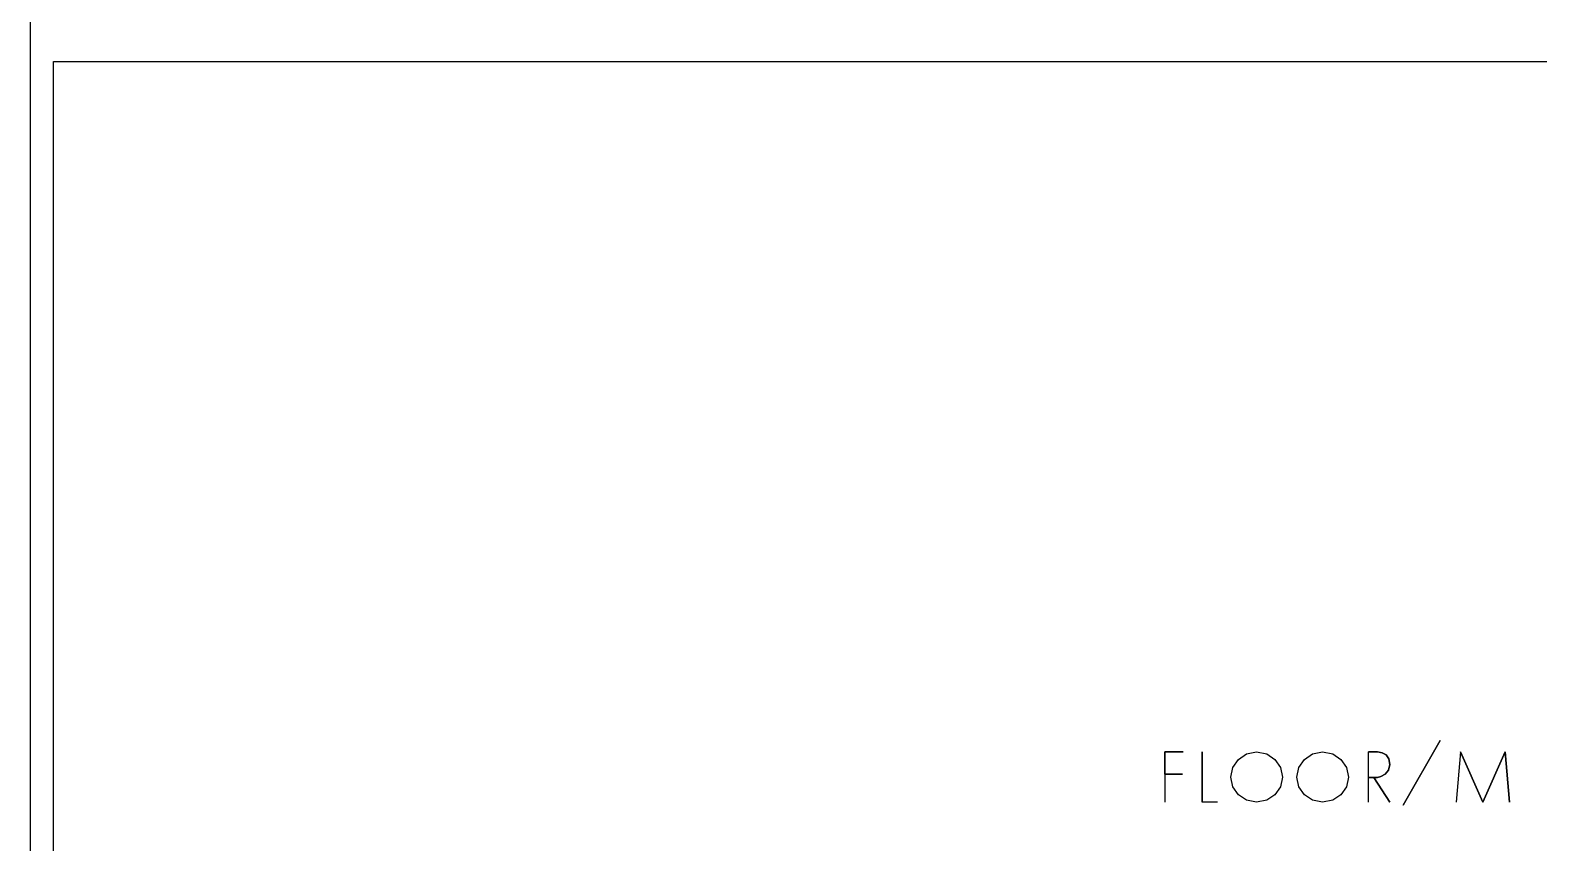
# Model space of a CAD drawing. Extents: x -3500 to 300, y -1049 to 1500.
# Drawn here: x -2200 to -1583, y -716 to -384 of the extents above; entities that cross this region are included whole.
import ezdxf

# ---------------------------------------------------------------- set-up
doc = ezdxf.new("R2010")
doc.units = 0
for name, color, linetype in [('OUTLINES', 7, 'CONTINUOUS'), ('SHEETS', 7, 'CONTINUOUS'), ('TAGS', 7, 'CONTINUOUS')]:
    doc.layers.add(name, color=color, linetype=linetype)

msp = doc.modelspace()

# ---------------------------------------------------------------- linework, layer by layer
at = {"layer": 'OUTLINES', "color": 5}
msp.add_lwpolyline([(-1140.52, -396.74), (-1140.52, -978.74), (-2190.52, -978.74), (-2190.52, -396.74)], close=True, dxfattribs=at)
at = {"layer": 'SHEETS', "color": 1}
msp.add_lwpolyline([(-2200, -1000), (-1000, -1000), (-1000, 1500), (-2200, 1500)], close=True, dxfattribs=at)
at = {"layer": 'TAGS', "color": 2}
for points in [[(-1623.39, -674.53), (-1638.58, -700.96)], [(-1698.45, -699.78), (-1702.55, -698.98), (-1705.91, -696.78), (-1708.2, -693.51), (-1709.04, -689.52), (-1708.2, -685.53), (-1705.91, -682.26), (-1702.55, -680.05), (-1698.45, -679.23), (-1694.32, -680.05), (-1690.95, -682.26), (-1688.69, -685.53), (-1687.85, -689.52), (-1688.69, -693.51), (-1690.95, -696.78), (-1694.32, -698.98)], [(-1698.45, -699.78), (-1702.55, -698.98), (-1705.91, -696.78), (-1708.2, -693.51), (-1709.04, -689.52), (-1708.2, -685.53), (-1705.91, -682.26), (-1702.55, -680.05), (-1698.45, -679.23), (-1694.32, -680.05), (-1690.95, -682.26), (-1688.69, -685.53), (-1687.85, -689.52), (-1688.69, -693.51), (-1690.95, -696.78), (-1694.32, -698.98)], [(-1671.44, -699.78), (-1675.54, -698.98), (-1678.91, -696.78), (-1681.19, -693.51), (-1682.03, -689.52), (-1681.19, -685.53), (-1678.91, -682.26), (-1675.54, -680.05), (-1671.44, -679.23), (-1667.31, -680.05), (-1663.94, -682.26), (-1661.68, -685.53), (-1660.84, -689.52), (-1661.68, -693.51), (-1663.94, -696.78), (-1667.31, -698.98)], [(-1671.44, -699.78), (-1675.54, -698.98), (-1678.91, -696.78), (-1681.19, -693.51), (-1682.03, -689.52), (-1681.19, -685.53), (-1678.91, -682.26), (-1675.54, -680.05), (-1671.44, -679.23), (-1667.31, -680.05), (-1663.94, -682.26), (-1661.68, -685.53), (-1660.84, -689.52), (-1661.68, -693.51), (-1663.94, -696.78), (-1667.31, -698.98)], [(-1643.92, -699.78), (-1650.54, -689.71)]]:
    msp.add_lwpolyline(points, close=True, dxfattribs=at)
for points in [[(-1736.01, -688.38), (-1728.79, -688.38), (-1736.01, -688.38), (-1736.01, -679.23), (-1728.45, -679.23), (-1736.01, -679.23), (-1736.01, -699.78)], [(-1714.43, -699.78), (-1720.74, -699.78), (-1720.74, -679.23), (-1720.74, -699.78)], [(-1652.63, -699.78), (-1652.63, -679.23), (-1649.05, -679.23), (-1647.12, -679.53), (-1645.51, -680.44), (-1644.4, -682.02), (-1643.98, -684.34), (-1644.56, -686.68), (-1645.94, -688.34), (-1647.6, -689.32), (-1649.05, -689.65), (-1652.63, -689.65), (-1649.05, -689.65), (-1647.6, -689.32), (-1645.94, -688.34), (-1644.56, -686.68), (-1643.98, -684.34), (-1644.4, -682.02), (-1645.51, -680.44), (-1647.12, -679.53), (-1649.05, -679.23), (-1652.63, -679.23)], [(-1615.07, -679.23), (-1605.94, -699.78), (-1596.81, -679.23), (-1595.03, -699.78), (-1596.81, -679.23), (-1605.94, -699.78), (-1615.07, -679.23), (-1616.82, -699.78)]]:
    msp.add_lwpolyline(points, dxfattribs=at)

doc.saveas('drawing.dxf')
